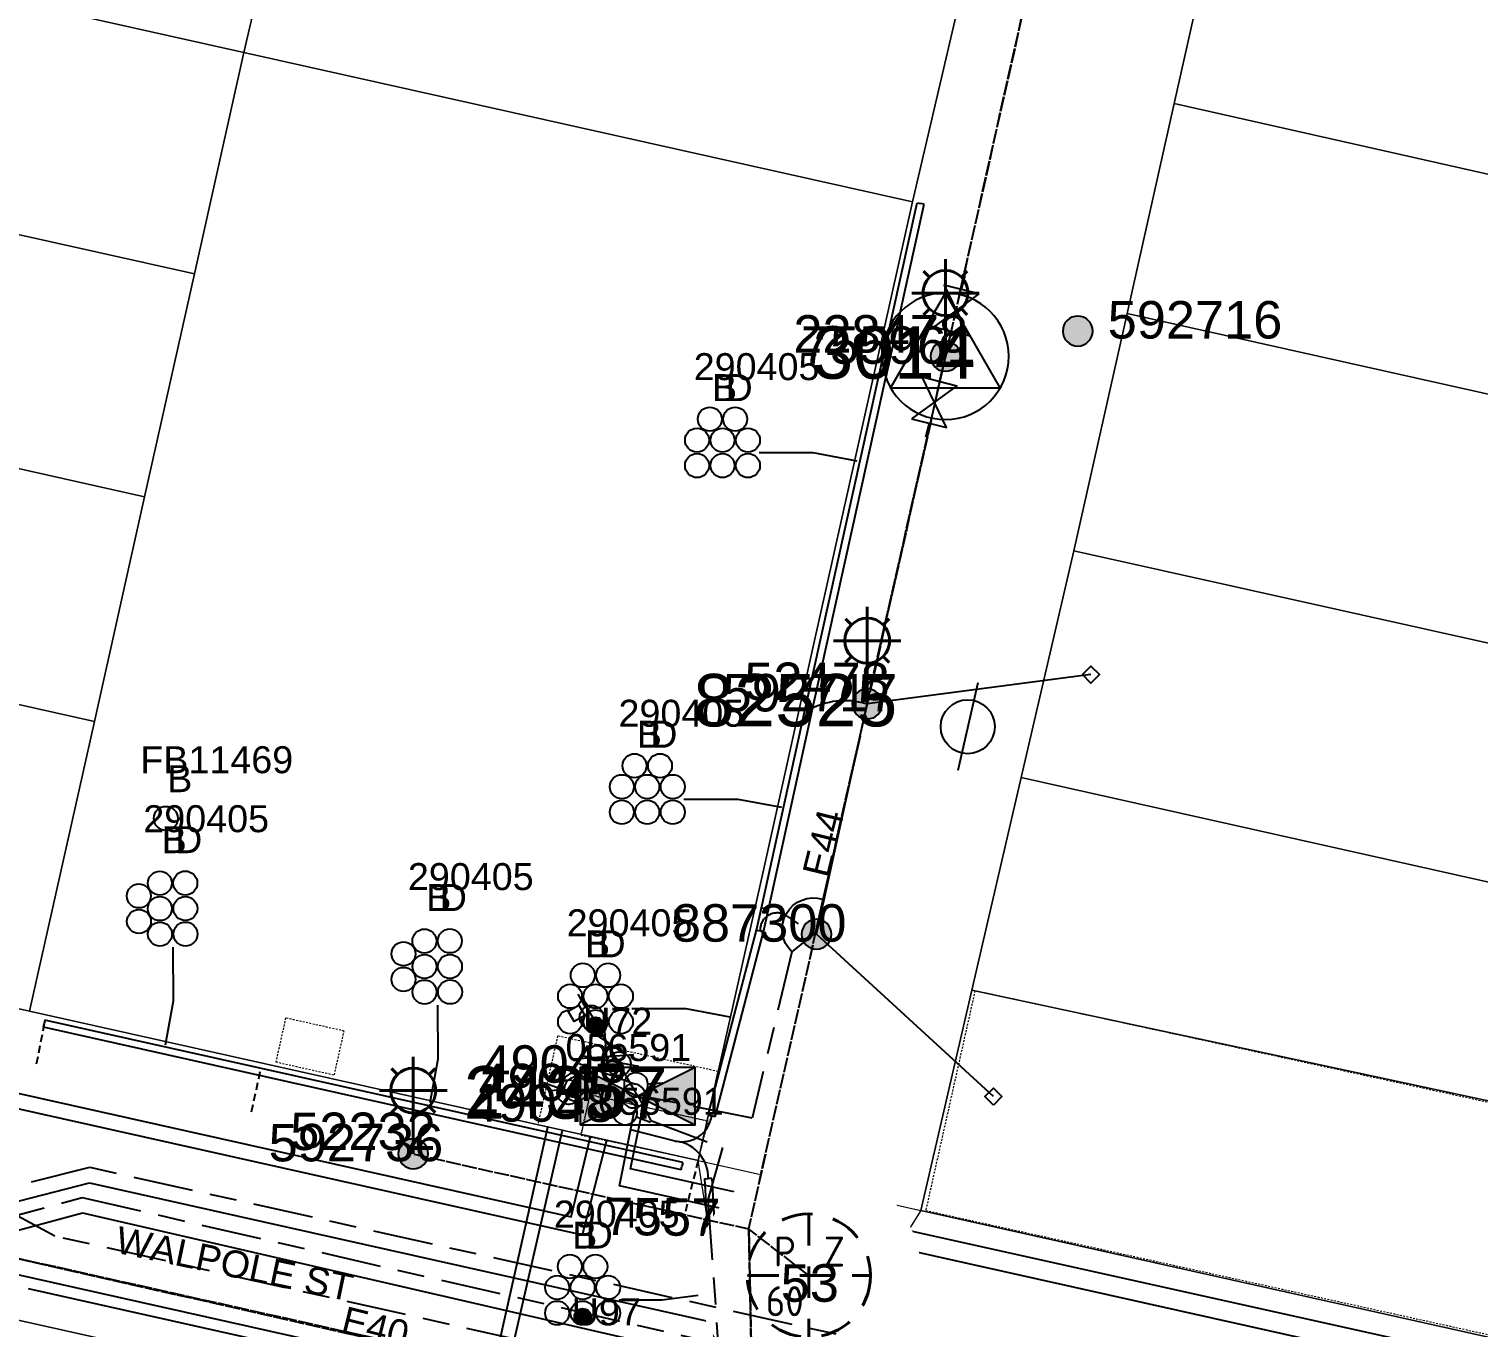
# Model space of a CAD drawing. Header units: metres. Extents: x 311347 to 316656, y 6252667 to 6255486.
# Drawn here: x 314664.5 to 314761.2, y 6254809.8 to 6254896.4 of the extents above; entities that cross this region are included whole.
import ezdxf
from ezdxf.enums import TextEntityAlignment as Align

# ---------------------------------------------------------------- set-up
doc = ezdxf.new("R2010")
doc.units = ezdxf.units.M
for name, pattern in [('Cable Exist OH', [1, 1, 0]), ('Cable Exist UG', [8.2, 4, -1.2, 1.8, -1.2]), ('Dash', [5, 3, -2]), ('DASHED', [0.75, 0.5, -0.25]), ('HIDDEN', [0.375, 0.25, -0.125]), ('HIDDEN2', [0.1875, 0.125, -0.0625])]:
    doc.linetypes.add(name, pattern=pattern)
doc.layers.get('0').update_dxf_attribs({"color": 6})
for name, color, linetype in [('_User_HV_Exist', 7, 'Continuous'), ('_User_LV_Exist', 7, 'Continuous'), ('Duct_SP_EXT', 7, 'Continuous'), ('Equip_HV_EXT', 7, 'Continuous'), ('Equip_LV_EXT', 7, 'Continuous'), ('Equip_SL_EXT', 7, 'Continuous'), ('Equip_SP_HV_EXT', 7, 'Continuous'), ('Equip_SP_SL_EXT', 7, 'Continuous'), ('Mains_HV_EXT', 7, 'Continuous'), ('Mains_LV_EXT', 7, 'Continuous'), ('Mains_SL_EXT', 7, 'Continuous'), ('Mains_TR_EXT', 7, 'Continuous'), ('Services_SP_EXT', 7, 'Continuous'), ('Sub_SP_EXT', 7, 'Continuous'), ('Sub_SP_TR_HV_LV_EXT', 7, 'Continuous'), ('SupportsOH_SP_TR_HV_LV_SL_EXT', 7, 'Continuous'), ('Trench_SP_EXT', 7, 'Continuous')]:
    doc.layers.add(name, color=color, linetype=linetype)
for name, color, linetype, lineweight in [('Cadastre Buildings_SP_EXT', 9, 'Continuous', 5), ('Cadastre Land Parcels_SP_EXT', 9, 'Continuous', 5), ('Cadastre Other Property_SP_EXT', 9, 'HIDDEN', 5), ('Cadastre Roads_SP_EXT', 7, 'Continuous', 5)]:
    doc.layers.add(name, color=color, linetype=linetype, lineweight=lineweight)
doc.layers.add('UNKNOWN_FEATURES', color=1, linetype='DASHED', plot=False)
doc.styles.add('HVSW_LABEL', font='arial.ttf')
doc.styles.add('iecARIAL', font='arial.ttf', dxfattribs={"height": 2})
doc.styles.add('IESYMBOL1', font='isocp.shx')
doc.styles.add('POLE_LABEL', font='arial.ttf')
doc.styles.add('SLCP_LABEL', font='arial.ttf', dxfattribs={"height": 3.5})
doc.styles.get("Standard").update_dxf_attribs({"font": 'arial.ttf'})
doc.styles.add('SWITCH_LABEL', font='arial.ttf', dxfattribs={"height": 2.5})
doc.linetypes.add('Cable P UG', pattern='A,6,-0.5,["P",Standard,S=1.7,R=0,X=0.5,Y=-1],-2.9', length=9.4)

# ---------------------------------------------------------------- blocks, each defined once
blk = doc.blocks.new('SUB_POLE_EXT')
blk.add_wipeout([(0, 4.224), (0.418, 4.203), (0.828, 4.142), (1.208, 4.048), (1.621, 3.901), (1.992, 3.725), (2.348, 3.511), (2.683, 3.262), (2.988, 2.986), (3.281, 2.661), (3.515, 2.342), (3.761, 1.922), (3.902, 1.616), (4.04, 1.232), (4.177, 0.629), (4.224, 0), (4.179, -0.612), (4.065, -1.149), (3.901, -1.619), (3.579, -2.243), (3.223, -2.73), (2.967, -3.007), (2.685, -3.261), (2.362, -3.502), (2.005, -3.718), (1.637, -3.894), (1.253, -4.034), (0.822, -4.143), (0.417, -4.203), (0.001, -4.224), (-0.414, -4.204), (-0.802, -4.147), (-1.206, -4.048), (-1.623, -3.9), (-1.986, -3.728), (-2.35, -3.51), (-2.682, -3.264), (-2.958, -3.015), (-3.233, -2.718), (-3.511, -2.349), (-3.715, -2.01), (-3.907, -1.604), (-4.046, -1.212), (-4.155, -0.759), (-4.222, -0.145), (-4.206, 0.387), (-4.142, 0.829), (-4.03, 1.265), (-3.896, 1.632), (-3.707, 2.025), (-3.499, 2.366), (-3.277, 2.665), (-2.985, 2.989), (-2.676, 3.269), (-2.329, 3.524), (-1.983, 3.729), (-1.631, 3.896), (-1.201, 4.05), (-0.777, 4.152), (-0.395, 4.205)])
blk.add_line((2.159, 0.484), (2.159, 0.484, 0))
blk.add_lwpolyline([(-4.224, 0, 1), (4.224, 0, 1)], format="xyb", close=True)
blk.add_lwpolyline([(2.139, 0.52), (0, 4.224), (-3.658, -2.112), (3.658, -2.112)], close=True)
for tag, height, flags, p in [('ASSET_NUM', 3.5, 8, (2, 2)), ('STREET_CODE', 0.2, 9, (1.5, 0)), ('OPERATING_VOLTAGE', 0.2, 9, (1.5, -0.6)), ('OPERATED_BY', 0.2, 9, (1.5, -0.8)), ('CONSTRUCTED_VOLTAGE', 0.2, 9, (1.5, -0.2)), ('NO_PHASES', 0.2, 9, (1.5, -0.4)), ('MAINTAINED_BY', 0.2, 9, (1.5, -1)), ('ORIENTATION', 0.2, 9, (1.5, -1.2)), ('OWNED_BY', 0.2, 9, (1.5, -1.4)), ('SECONDARY_VOLTAGE', 0.2, 9, (1.5, -1.6)), ('STATE', 0.2, 9, (1.5, -1.8)), ('SUBSTATION_TYPE', 0.2, 9, (1.5, -2)), ('STREETNAME', 0.2, 9, (1.5, -2.8)), ('SUBURB', 0.2, 9, (1.5, -3)), ('USAGE', 0.2, 9, (1.5, -2.2)), ('LEGEND', 0.2, 9, (1.5, -2.4)), ('LOCATION', 0.2, 9, (1.5, -2.6)), ('Z', 0.2, 1, (1.5, -3.4)), ('NOTES', 0.2, 9, (1.5, -3.2))]:
    blk.add_attdef(tag, text='', height=height, dxfattribs=dict(flags=flags)).set_placement(p, align=Align.MIDDLE_LEFT)
blk = doc.blocks.new('SUB_PADMOUNT_EXT')
for points in [[(0, 0), (-3.84, 1.92), (-3.84, -1.92)], [(0, 0), (3.84, 1.92), (3.84, -1.92)]]:
    blk.add_hatch(color=256).paths.add_polyline_path(points)
for p, q in [((3.84, 1.92), (-3.84, -1.92)), ((-3.84, 1.92), (3.84, -1.92))]:
    blk.add_line(p, q)
blk.add_lwpolyline([(-3.84, -1.92), (3.84, -1.92), (3.84, 1.92), (-3.84, 1.92)], close=True)
for tag, height, flags, p in [('ASSET_NUM', 3.5, 8, (2, 2)), ('STREET_CODE', 0.2, 9, (1.5, 0)), ('OPERATING_VOLTAGE', 0.2, 9, (1.5, -0.6)), ('ORIENTATION', 0.2, 9, (1.5, -0.8)), ('OWNED_BY', 0.2, 9, (1.5, -1)), ('CONSTRUCTED_VOLTAGE', 0.2, 9, (1.5, -0.2)), ('NO_PHASES', 0.2, 9, (1.5, -0.4)), ('OPERATED_BY', 0.2, 9, (1.5, -1.2)), ('SECONDARY_VOLTAGE', 0.2, 9, (1.5, -1.6)), ('STATE', 0.2, 9, (1.5, -1.8)), ('MAINTAINED_BY', 0.2, 9, (1.5, -1.4)), ('PARENT', 0.2, 9, (1.5, -2)), ('SUBSTATION_TYPE', 0.2, 9, (1.5, -2.2)), ('STREETNAME', 0.2, 9, (1.5, -3)), ('USAGE', 0.2, 9, (1.5, -2.4)), ('LEGEND', 0.2, 9, (1.5, -2.6)), ('LOCATION', 0.2, 9, (1.5, -2.8)), ('Z', 0.2, 1, (1.5, -3.6)), ('SUBURB', 0.2, 9, (1.5, -3.2)), ('NOTES', 0.2, 9, (1.5, -3.4))]:
    blk.add_attdef(tag, text='', height=height, dxfattribs=dict(flags=flags)).set_placement(p, align=Align.MIDDLE_LEFT)
blk = doc.blocks.new('DUCT_EXT')
blk.add_circle((0, 0.8), 0.8)
at = {"flags": 1}
blk.add_attdef('Z', (0, 0), '', height=0.2, dxfattribs=at)
at = {"flags": 9}
for tag, p in [('DUCT_CODE', (0, 0)), ('XSECT_TYPE', (0, -0.2)), ('STATE', (0, -0.6)), ('FB_REFERENCE', (0, -0.4)), ('NOTES', (0, -0.8))]:
    blk.add_attdef(tag, text='', height=0.2, dxfattribs=at).set_placement(p, align=Align.MIDDLE_LEFT)
blk = doc.blocks.new('LV_OH_LINKS_DISTFUSE_EXT')
for p, q in [((0, 0), (0.96, 0)), ((3.84, 0), (4.8, 0))]:
    blk.add_line(p, q)
blk.add_lwpolyline([(3.84, -1.2), (3.84, 1.2), (0.96, -1.2), (0.96, 1.2)], close=True)
at = {"flags": 9}
for tag, p in [('ACTUAL_STATUS', (0, 0)), ('OPERATING_VOLTAGE', (0, -0.6)), ('ORIENTATION', (0, -0.8)), ('OWNED_BY', (0, -1)), ('CONSTRUCTED_VOLTAGE', (0, -0.2)), ('NO_PHASES', (0, -0.4)), ('STATE', (0, -1.2)), ('SWITCH_TYPE', (0, -1.4)), ('USAGE', (0, -1.6)), ('NOTES', (0, -1.8))]:
    blk.add_attdef(tag, text='', height=0.2, dxfattribs=at).set_placement(p, align=Align.MIDDLE_LEFT)
at = {"flags": 1}
blk.add_attdef('Z', (0, 0), '', height=0.2, dxfattribs=at)
blk = doc.blocks.new('SL_LANTERN_EXT')
at = {"lineweight": 40}
for p, q in [((0, 1.968), (0, 6.468)), ((-1.459, 5.676), (-1.061, 5.278)), ((1.458, 5.676), (1.06, 5.278)), ((-2.25, 4.218), (2.25, 4.218)), ((-1.459, 2.759), (-1.061, 3.157)), ((1.458, 2.759), (1.06, 3.157)), ((0, 0), (0, 2.721))]:
    blk.add_line(p, q, dxfattribs=at)
blk.add_circle((0, 4.218), 1.5, dxfattribs=at)
at = {"style": 'iecARIAL', "flags": 8}
blk.add_attdef('ASSET_NUM', (1.5, 1.5), '', height=2.5, dxfattribs=at)
for tag, p, height, flags in [('CONSTRUCTED_VOLTAGE', (0.981, -0.653), 0.2, 9), ('CONTROL_TYPE', (0.981, -0.853), 0.2, 9), ('LANTERN_PURPOSE', (0.981, -1.053), 0.2, 9), ('LNUMBER', (2.181, -3.253), 2.5, 8), ('OPERATING_VOLTAGE', (0.981, -1.653), 0.2, 9), ('ORIENTATION', (0.981, -1.853), 0.2, 9), ('OWNED_BY', (0.981, -2.053), 0.2, 9), ('LANTERN_TYPE', (0.981, -1.253), 0.2, 9), ('NO_PHASES', (0.981, -1.453), 0.2, 9), ('STATE', (0.981, -2.253), 0.2, 9), ('CEXIST', (0.981, -2.653), 0.2, 9), ('CNEW', (0.981, -2.853), 0.2, 9), ('CNUMBER', (0.981, -3.053), 0.2, 9), ('USAGE', (0.981, -2.453), 0.2, 9), ('CREMOVE', (0.981, -3.253), 0.2, 9), ('CREPLACE', (0.981, -3.453), 0.2, 9), ('LKINGHEIGHT', (0.981, -3.653), 0.2, 9), ('LBRACKET', (0.981, -3.853), 0.2, 9), ('LBRACKETVOCAB', (0.981, -4.053), 0.2, 9), ('LCATEGORY', (0.981, -4.253), 0.2, 9), ('LCHARGE1', (0.981, -4.453), 0.2, 9), ('LCHARGE1PERCENT', (0.981, -4.653), 0.2, 9), ('LCHARGE2', (0.981, -4.853), 0.2, 9), ('LCHARGE2PERCENT', (0.981, -5.053), 0.2, 9), ('LCHARGE3', (0.981, -5.253), 0.2, 9), ('LCHARGE3PERCENT', (0.981, -5.453), 0.2, 9), ('LEXIST', (0.981, -5.653), 0.2, 9), ('LLAMP', (0.981, -5.853), 0.2, 9), ('LLAMPVOCAB', (0.981, -6.053), 0.2, 9), ('LMAST', (0.981, -6.253), 0.2, 9), ('LMASTVOCAB', (0.981, -6.453), 0.2, 9), ('LNEW', (0.981, -6.653), 0.2, 9), ('LANTNUMBER', (0.981, -6.853), 0.2, 9), ('LOUTREACH', (0.981, -7.253), 0.2, 9), ('LOUTREACHVOCAB', (0.981, -7.453), 0.2, 9), ('LRATECODE', (0.981, -7.653), 0.2, 9), ('LREMOVE', (0.981, -7.853), 0.2, 9), ('LREPLACE', (0.981, -8.053), 0.2, 9), ('LTYPE', (0.981, -8.253), 0.2, 9), ('LTYPEVOCAB', (0.981, -8.453), 0.2, 9), ('LEGEND', (0.981, -8.653), 0.2, 9), ('LOCATION', (0.981, -8.853), 0.2, 9), ('STREETNAME', (0.981, -9.253), 0.2, 9), ('SUBURB', (0.981, -9.453), 0.2, 1), ('NOTES', (0.981, -9.053), 0.2, 9)]:
    blk.add_attdef(tag, p, '', height=height, dxfattribs=dict(flags=flags))
blk = doc.blocks.new('CCP_EXT')
at = {"flags": 9}
for tag, p in [('STATE', (0, -1.8)), ('USAGE', (0, -1.2)), ('LEGEND', (0, -1.4)), ('LIFE_SUPPORT', (0, -1.6)), ('NOTES', (0, -2))]:
    blk.add_attdef(tag, text='', height=0.2, dxfattribs=at).set_placement(p, align=Align.MIDDLE_LEFT)
blk.add_wipeout([(0, 0.566), (0.566, 0), (0, -0.566), (-0.566, 0)])
blk.add_lwpolyline([(-0.566, 0), (0, 0.566), (0.566, 0), (0, -0.566), (-0.566, 0)])
at = {"flags": 1}
blk.add_attdef('Z', (0, 0), '', height=0.2, dxfattribs=at)
at = {"flags": 9}
for tag, p in [('CCP_TYPE', (0, 0)), ('OPERATING_VOLTAGE', (0, -0.6)), ('ORIENTATION', (0, -0.8)), ('OWNED_BY', (0, -1)), ('CONSTRUCTED_VOLTAGE', (0, -0.2)), ('NO_PHASES', (0, -0.4))]:
    blk.add_attdef(tag, text='', height=0.2, dxfattribs=at).set_placement(p, align=Align.MIDDLE_LEFT)
blk = doc.blocks.new('POLE_EXT')
blk.add_hatch(color=256).paths.add_polyline_path([(-1, 0, 1), (1, 0, 1)])
blk.add_lwpolyline([(-1, 0, 1), (1, 0, 1)], format="xyb", close=True)
for tag, height, flags, p in [('pNumber', 2.5, 8, (-17.84, 2.067)), ('OWNED_BY', 0.2, 9, (1.355, -0.4)), ('SPECIAL_USE', 0.2, 9, (1.355, -0.8)), ('STATE', 0.2, 9, (1.355, -1)), ('PARENT', 0.2, 9, (1.355, -0.6)), ('cLV', 0.2, 9, (1.355, -1.4)), ('cHV', 0.2, 9, (1.355, -2)), ('hDepth', 0.2, 9, (1.355, -1.6)), ('hDia', 0.2, 9, (1.355, -1.8)), ('USAGE', 0.2, 9, (1.355, -1.2)), ('LBRACKET', 0.2, 9, (1.355, -2.2)), ('LExisting', 0.2, 9, (1.355, -2.4)), ('LANTNUMBER', 0.2, 9, (1.355, -2.6)), ('LOther', 0.2, 9, (1.355, -2.8)), ('LRemove', 0.2, 9, (1.355, -3)), ('cLinedev', 0.2, 9, (1.355, -3.4)), ('pExisting', 0.2, 9, (1.355, -3.8)), ('LEGEND', 0.2, 9, (1.355, -3.2)), ('LOCATION', 0.2, 9, (1.355, -3.6)), ('pFooting', 0.2, 9, (1.355, -4.4)), ('pNew', 0.2, 9, (1.355, -4.6)), ('PFNUMBER', 0.2, 9, (1.355, -4)), ('NEWPFNUMBER', 0.2, 9, (1.355, -4.2)), ('pRelocate', 0.2, 9, (1.355, -5)), ('pRemove', 0.2, 9, (1.355, -5.2)), ('pReplace', 0.2, 9, (1.355, -5.4)), ('pStay', 0.2, 9, (1.355, -5.6)), ('pType', 0.2, 9, (1.355, -5.8)), ('cspan', 0.2, 9, (1.355, -6)), ('STREETNAME', 0.2, 9, (1.355, -6.2)), ('SUBURB', 0.2, 9, (1.355, -6.4)), ('NOTES', 0.2, 9, (1.355, -6.6)), ('MAINTAINED_BY', 0.2, 9, (1.355, -6.814)), ('OPERATED_BY', 0.2, 9, (1.355, -7.014))]:
    blk.add_attdef(tag, text='', height=height, dxfattribs=dict(flags=flags)).set_placement(p, align=Align.MIDDLE_LEFT)
at = {"style": 'POLE_LABEL'}
for tag, height, flags, p in [('ASSET_NUM', 2.5, 8, (2, 2)), ('STRUCTURE_PLANT_NUMBER', 0.2, 9, (1.355, 0.028)), ('STREET_CODE', 0.2, 9, (1.355, -0.2))]:
    blk.add_attdef(tag, text='', height=height, dxfattribs=dict(at, flags=flags)).set_placement(p, align=Align.MIDDLE_LEFT)
at = {"flags": 1}
blk.add_attdef('Z', (1.355, -7.328), '', height=0.2, dxfattribs=at)
blk = doc.blocks.new('LV_UG_DFUSE_CLOSED_EXT')
for points in [[(1, 0), (0, 0)], [(5.04, 0.726), (2.156, -0.717)], [(5.049, -0.707), (2.156, 0.717)], [(6.2, 0.013), (7.2, 0.013)]]:
    blk.add_lwpolyline(points)
for centre in [(1.8, 0), (5.4, 0.011)]:
    blk.add_circle(centre, 0.8)
at = {"flags": 9}
for tag, p in [('ACTUAL_STATUS', (0, 0)), ('OPERATING_VOLTAGE', (0, -0.6)), ('ORIENTATION', (0, -0.8)), ('STATE', (0, -1)), ('CONSTRUCTED_VOLTAGE', (0, -0.2)), ('NO_PHASES', (0, -0.4)), ('SWITCH_TYPE', (0, -1.2)), ('USAGE', (0, -1.4)), ('NOTES', (0, -1.6))]:
    blk.add_attdef(tag, text='', height=0.2, dxfattribs=at).set_placement(p, align=Align.MIDDLE_LEFT)
at = {"flags": 1}
blk.add_attdef('Z', (0, 0), '', height=0.2, dxfattribs=at)
blk = doc.blocks.new('SWG_HOLEC_SU_EXT')
blk.add_line((1.8, -2), (5.8, -2))
for points in [[(1, 0), (0, 0)], [(6.6, 0), (7.6, 0)]]:
    blk.add_lwpolyline(points)
for points in [[(1.8, -0.8, 1), (1.8, 0.8, 1)], [(5.8, -0.8, 1), (5.8, 0.8, 1)]]:
    blk.add_lwpolyline(points, format="xyb", close=True)
at = {"style": 'SWITCH_LABEL', "flags": 8}
blk.add_attdef('ASSET_NUM', text='', height=2.5, rotation=179.95437, dxfattribs=at).set_placement((-2.4, 0), align=Align.MIDDLE_LEFT)
at = {"flags": 1}
blk.add_attdef('Z', (0, 0), '', height=0.2, dxfattribs=at)
at = {"flags": 9}
for tag, p in [('ACTUAL_STATUS', (0, -0.4)), ('OPERATING_VOLTAGE', (0, -1)), ('CONSTRUCTED_VOLTAGE', (0, -0.6)), ('NO_PHASES', (0, -0.8)), ('ORIENTATION', (0, -1.2)), ('OWNED_BY', (0, -1.4)), ('STATE', (0, -1.8)), ('SWITCH_TYPE', (0, -2)), ('PARENT', (0, -1.6)), ('STREETNAME', (0, -2.6)), ('SUBURB', (0, -2.8)), ('USAGE', (0, -2.2)), ('LOCATION', (0, -2.4)), ('NOTES', (0, -3))]:
    blk.add_attdef(tag, text='', height=0.2, dxfattribs=at).set_placement(p, align=Align.MIDDLE_LEFT)
at = {"style": 'SWITCH_LABEL', "flags": 9}
blk.add_attdef('STREET_CODE', text='', height=0.2, dxfattribs=at).set_placement((0, -0.2), align=Align.MIDDLE_LEFT)
blk = doc.blocks.new('HV_ABS_CLOSED_EXT')
blk.add_line((-3, 6.875), (3, 6.875))
blk.add_circle((0, 6.875), 1.8)
at = {"style": 'HVSW_LABEL'}
for tag, height, flags, p in [('ASSET_NUM', 3.5, 8, (2, 2)), ('STREET_CODE', 0.2, 9, (0, -0.2))]:
    blk.add_attdef(tag, text='', height=height, dxfattribs=dict(at, flags=flags)).set_placement(p, align=Align.MIDDLE_LEFT)
at = {"flags": 1}
blk.add_attdef('Z', (0, 0), '', height=0.2, dxfattribs=at)
at = {"flags": 9}
for tag, p in [('ACTUAL_STATUS', (0, -0.4)), ('OPERATING_VOLTAGE', (0, -1)), ('CONSTRUCTED_VOLTAGE', (0, -0.6)), ('NO_PHASES', (0, -0.8)), ('ORIENTATION', (0, -1.2)), ('OWNED_BY', (0, -1.4)), ('STATE', (0, -1.6)), ('SWITCH_TYPE', (0, -1.8)), ('USAGE', (0, -2)), ('STREETNAME', (0, -2.6)), ('SUBURB', (0, -2.8)), ('LEGEND', (0, -2.2)), ('LOCATION', (0, -2.4)), ('NOTES', (0, -3))]:
    blk.add_attdef(tag, text='', height=0.2, dxfattribs=at).set_placement(p, align=Align.MIDDLE_LEFT)
blk = doc.blocks.new('CABLE_LARGE_EXT')
h = blk.add_hatch(color=256)
edge = h.paths.add_edge_path()
edge.add_arc((0, 0.55), 0.55, 0, 360)
blk.add_circle((0, 0.55), 0.55)
at = {"flags": 1}
blk.add_attdef('Z', (0, 0), '', height=0.2, dxfattribs=at)
at = {"flags": 9}
for tag, p in [('COND_CODE', (0, 0)), ('XSECT_SIZE', (0, -0.6)), ('STATE', (0, -0.4)), ('FB_REFERENCE', (0, -0.2)), ('NOTES', (0, -0.8))]:
    blk.add_attdef(tag, text='', height=0.2, dxfattribs=at).set_placement(p, align=Align.MIDDLE_LEFT)
blk = doc.blocks.new('SLCP_ZELL_EXT')
blk.add_wipeout([(-0.236, 7.5), (-0.706, 7.47), (-1.174, 7.411), (-1.637, 7.323), (-2.093, 7.206), (-2.542, 7.06), (-2.98, 6.887), (-3.407, 6.686), (-3.82, 6.459), (-4.218, 6.206), (-4.599, 5.929), (-4.962, 5.629), (-5.306, 5.306), (-5.629, 4.962), (-5.929, 4.599), (-6.206, 4.218), (-6.459, 3.82), (-6.686, 3.407), (-6.887, 2.98), (-7.06, 2.542), (-7.206, 2.093), (-7.323, 1.637), (-7.411, 1.174), (-7.47, 0.706), (-7.5, 0.236), (-7.5, -0.236), (-7.47, -0.706), (-7.411, -1.174), (-7.323, -1.637), (-7.206, -2.093), (-7.06, -2.542), (-6.887, -2.98), (-6.686, -3.407), (-6.459, -3.82), (-6.206, -4.218), (-5.929, -4.599), (-5.629, -4.962), (-5.306, -5.306), (-4.962, -5.629), (-4.599, -5.929), (-4.218, -6.206), (-3.82, -6.459), (-3.407, -6.686), (-2.98, -6.887), (-2.542, -7.06), (-2.093, -7.206), (-1.637, -7.323), (-1.174, -7.411), (-0.706, -7.47), (-0.236, -7.5), (0.236, -7.5), (0.706, -7.47), (1.174, -7.411), (1.637, -7.323), (2.093, -7.206), (2.542, -7.06), (2.98, -6.887), (3.407, -6.686), (3.82, -6.459), (4.218, -6.206), (4.599, -5.929), (4.962, -5.629), (5.306, -5.306), (5.629, -4.962), (5.929, -4.599), (6.206, -4.218), (6.459, -3.82), (6.686, -3.407), (6.887, -2.98), (7.06, -2.542), (7.206, -2.093), (7.323, -1.637), (7.411, -1.174), (7.47, -0.706), (7.5, -0.236), (7.5, 0.236), (7.47, 0.706), (7.411, 1.174), (7.323, 1.637), (7.206, 2.093), (7.06, 2.542), (6.887, 2.98), (6.686, 3.407), (6.459, 3.82), (6.206, 4.218), (5.929, 4.599), (5.629, 4.962), (5.306, 5.306), (4.962, 5.629), (4.599, 5.929), (4.218, 6.206), (3.82, 6.459), (3.407, 6.686), (2.98, 6.887), (2.542, 7.06), (2.093, 7.206), (1.637, 7.323), (1.174, 7.411), (0.706, 7.47), (0.236, 7.5)])
at = {"linetype": 'Dash', "lineweight": 40, "ltscale": 0.7}
for p, q in [((0, 4.109), (0, -4.109)), ((-4.109, 0), (4.109, 0))]:
    blk.add_line(p, q, dxfattribs=at)
blk.add_circle((0, 0), 4.109, dxfattribs=at)
at = {"lineweight": 40, "style": 'IESYMBOL1'}
for s, p in [('P', (-1.604, 0)), ('Z', (1.702, 0)), ('60', (-1.612, -3.312))]:
    blk.add_text(s, height=2, dxfattribs=at).set_placement(p, align=Align.BOTTOM_CENTER)
at = {"style": 'SLCP_LABEL'}
for tag, height, flags, p in [('ASSET_NUM', 2.5, 8, (2, 2)), ('STREET_CODE', 0.2, 9, (0, -0.2))]:
    blk.add_attdef(tag, text='', height=height, dxfattribs=dict(at, flags=flags)).set_placement(p, align=Align.MIDDLE_LEFT)
at = {"flags": 1}
blk.add_attdef('Z', (0, 0), '', height=0.2, dxfattribs=at)
at = {"flags": 9}
for tag, p in [('OPERATING_VOLTAGE', (0, -1)), ('CONSTRUCTED_VOLTAGE', (0, -0.4)), ('CONTROL_TYPE', (0, -0.6)), ('NO_PHASES', (0, -0.8)), ('ORIENTATION', (0, -1.2)), ('OWNED_BY', (0, -1.4)), ('STATE', (0, -2)), ('USAGE', (0, -1.6)), ('LOCATION', (0, -1.8)), ('NOTES', (0, -2.2))]:
    blk.add_attdef(tag, text='', height=0.2, dxfattribs=at).set_placement(p, align=Align.MIDDLE_LEFT)

msp = doc.modelspace()

# ---------------------------------------------------------------- linework, layer by layer
at = {"layer": '_User_HV_Exist', "linetype": 'Cable P UG'}
msp.add_lwpolyline([(314298.252, 6254836.848), (314302.493, 6254855.689), (314310.867, 6254892.167), (314405.317, 6254871.067), (314420.436, 6254867.689), (314512.099, 6254847.209), (314568.314, 6254834.649), (314664.574, 6254813.142)], dxfattribs=at)
at = {"layer": 'Cadastre Buildings_SP_EXT', "linetype": 'Continuous'}
for points in [[(314685.79, 6254924.399), (314641.266, 6254934.631), (314637.832, 6254919.429), (314634.52, 6254904.747), (314678.791, 6254894.863), (314682.235, 6254909.617), (314685.79, 6254924.399)], [(314676.878, 6254807.362), (314632.07, 6254817.377), (314626.573, 6254792.778), (314663.02, 6254784.633), (314671.381, 6254782.764), (314676.878, 6254807.362)]]:
    msp.add_lwpolyline(points, close=True, dxfattribs=at)
at = {"layer": 'Cadastre Land Parcels_SP_EXT', "linetype": 'Continuous'}
for points in [[(314726.873, 6254899.665), (314723.41, 6254900.423), (314700.478, 6254905.553), (314682.235, 6254909.617), (314678.791, 6254894.863), (314723.406, 6254884.894), (314726.873, 6254899.665)], [(314787.698, 6254898.905), (314744.684, 6254908.403), (314740.879, 6254891.467), (314791.818, 6254879.978), (314787.698, 6254898.905)], [(314678.791, 6254894.863), (314634.52, 6254904.747), (314631.184, 6254889.967), (314675.492, 6254880.103), (314678.791, 6254894.863)], [(314791.818, 6254879.978), (314740.879, 6254891.467), (314737.731, 6254877.448), (314795.206, 6254864.613), (314791.818, 6254879.978)], [(314675.492, 6254880.103), (314631.184, 6254889.967), (314627.845, 6254875.166), (314672.169, 6254865.227), (314675.492, 6254880.103)], [(314795.206, 6254864.613), (314737.731, 6254877.448), (314734.171, 6254861.613), (314799.027, 6254847.185), (314795.206, 6254864.613)], [(314672.169, 6254865.227), (314627.845, 6254875.166), (314624.461, 6254860.174), (314668.821, 6254850.243), (314672.169, 6254865.227)], [(314799.027, 6254847.185), (314734.171, 6254861.613), (314730.668, 6254846.497), (314802.714, 6254830.382), (314799.984, 6254843.04), (314799.027, 6254847.185)], [(314668.821, 6254850.243), (314624.461, 6254860.174), (314619.895, 6254840.874), (314664.5, 6254830.907), (314668.821, 6254850.243)], [(314802.714, 6254830.382), (314730.668, 6254846.497), (314727.383, 6254832.321), (314805.96, 6254815.475), (314805.951, 6254815.515), (314804.252, 6254823.314), (314802.714, 6254830.382)], [(314807.681, 6254807.58), (314805.96, 6254815.475), (314727.383, 6254832.321), (314723.977, 6254817.624), (314783.477, 6254804.343), (314785.298, 6254803.939), (314787.12, 6254803.537), (314809.544, 6254798.502), (314807.681, 6254807.58)]]:
    msp.add_lwpolyline(points, close=True, dxfattribs=at)
at = {"layer": 'Cadastre Other Property_SP_EXT', "linetype": 'HIDDEN2'}
for points in [[(314684.834, 6254826.657), (314685.487, 6254829.585), (314681.583, 6254830.456), (314680.93, 6254827.528), (314684.834, 6254826.657)], [(314701.308, 6254822.709), (314701.893, 6254825.33), (314709.71, 6254823.597), (314710.438, 6254826.887), (314699.733, 6254829.261), (314698.412, 6254823.346), (314701.308, 6254822.709)], [(314709.109, 6254820.968), (314709.793, 6254823.564), (314701.893, 6254825.33), (314701.294, 6254822.646), (314709.109, 6254820.968)]]:
    msp.add_lwpolyline(points, close=True, dxfattribs=at)
at = {"layer": 'Cadastre Roads_SP_EXT', "linetype": 'Continuous'}
msp.add_lwpolyline([(314809.544, 6254798.502), (314787.12, 6254803.537), (314785.298, 6254803.939), (314783.477, 6254804.343), (314723.977, 6254817.624), (314717.886, 6254807.931), (314712.522, 6254799.395), (314716.895, 6254798.418), (314726.166, 6254796.345), (314760.821, 6254788.771), (314776.989, 6254785.159), (314779.365, 6254784.627), (314813.381, 6254777.036), (314826.564, 6254782.88), (314844.289, 6254790.737), (314809.544, 6254798.502)], close=True, dxfattribs=at)
at = {"layer": 'Duct_SP_EXT'}
for p, q in [((314723.723, 6254884.836), (314723.957, 6254884.784)), ((314724.192, 6254884.732), (314723.957, 6254884.784)), ((314713.332, 6254837.805), (314716.261, 6254851.062)), ((314713.801, 6254837.703), (314716.729, 6254850.958)), ((314716.261, 6254851.062), (314716.495, 6254851.01)), ((314716.261, 6254851.062), (314716.495, 6254851.01)), ((314716.729, 6254850.958), (314716.495, 6254851.01)), ((314716.729, 6254850.958), (314716.495, 6254851.01)), ((314713.011, 6254836.311), (314713.332, 6254837.805)), ((314713.332, 6254837.805), (314713.566, 6254837.754)), ((314713.48, 6254836.211), (314713.801, 6254837.703)), ((314713.801, 6254837.703), (314713.566, 6254837.754)), ((314709.777, 6254823.992), (314713.013, 6254836.322)), ((314710.242, 6254823.87), (314713.478, 6254836.2)), ((314713.011, 6254836.311), (314713.246, 6254836.261)), ((314713.013, 6254836.322), (314713.246, 6254836.261)), ((314713.478, 6254836.2), (314713.246, 6254836.261)), ((314713.48, 6254836.211), (314713.246, 6254836.261)), ((314665.416, 6254829.842), (314665.468, 6254830.076)), ((314665.52, 6254830.31), (314665.468, 6254830.076)), ((314709.777, 6254823.992), (314710.009, 6254823.931)), ((314710.242, 6254823.87), (314710.009, 6254823.931)), ((314707.978, 6254820.338), (314708.03, 6254820.572)), ((314708.082, 6254820.807), (314708.03, 6254820.572)), ((314709.537, 6254819.727), (314709.777, 6254819.741)), ((314709.537, 6254819.727), (314710.574, 6254801.922)), ((314710.016, 6254819.754), (314709.777, 6254819.741)), ((314710.016, 6254819.754), (314711.053, 6254801.95))]:
    msp.add_line(p, q, dxfattribs=at)
for points in [[(314713.174, 6254868.178), (314716.772, 6254868.178), (314719.703, 6254867.631)], [(314708.153, 6254845.058), (314711.751, 6254845.058), (314714.682, 6254844.512)], [(314674.064, 6254835.181), (314674.075, 6254831.582), (314673.538, 6254828.649)], [(314691.721, 6254831.318), (314691.732, 6254827.72), (314691.195, 6254824.787)], [(314704.696, 6254831.079), (314708.294, 6254831.079), (314711.225, 6254830.532)], [(314703.839, 6254811.653), (314706.684, 6254811.653), (314709.798, 6254812.058)]]:
    msp.add_lwpolyline(points, dxfattribs=at)
at = {"layer": 'Mains_HV_EXT', "linetype": 'Cable Exist OH'}
msp.add_lwpolyline([(314720.359, 6254851.316), (314716.924, 6254836.112)], dxfattribs=at)
at = {"layer": 'Mains_HV_EXT', "linetype": 'Continuous'}
msp.add_lwpolyline([(314715.37, 6254834.864, -0.793185), (314717.416, 6254838.377)], format="xyb", dxfattribs=at)
at = {"layer": 'Mains_HV_EXT', "linetype": 'Cable Exist UG'}
msp.add_lwpolyline([(314716.925, 6254836.136), (314715.362, 6254834.874), (314712.718, 6254823.779), (314705.068, 6254825.305)], dxfattribs=at)
at = {"layer": 'Mains_HV_EXT', "linetype": 'Cable P UG'}
for points in [[(314664.574, 6254813.142), (314695.274, 6254806.282), (314699.086, 6254823.184)], [(314664.413, 6254812.406), (314696.018, 6254805.344), (314700.068, 6254822.963)]]:
    msp.add_lwpolyline(points, dxfattribs=at)
at = {"layer": 'Mains_SL_EXT', "linetype": 'Cable Exist OH'}
msp.add_lwpolyline([(314701.663, 6254805.93), (314660.376, 6254815.159)], dxfattribs=at)
at = {"layer": 'Trench_SP_EXT', "linetype": 'Cable Exist UG'}
for points in [[(314720.309, 6254851.408, 0.209389), (314716.487, 6254850.974)], [(314713.246, 6254836.261, -0.573438), (314714.867, 6254837.349), (314714.867, 6254837.349), (314714.867, 6254837.349), (314715.785, 6254836.747)], [(314710.009, 6254823.931, -0.439107), (314707.585, 6254822.25), (314707.585, 6254822.25), (314704.611, 6254823.002)], [(314707.777, 6254822.216, -0.37434), (314709.777, 6254819.741)]]:
    msp.add_lwpolyline(points, format="xyb", dxfattribs=at)
msp.add_lwpolyline([(314703.513, 6254823.972), (314701.469, 6254826.905)], dxfattribs=at)
at = {"layer": 'UNKNOWN_FEATURES'}
for points in [[(314665.468, 6254830.076), (314664.92, 6254827.243)], [(314679.869, 6254826.861), (314679.271, 6254824.084)], [(314709.105, 6254820.947), (314708.262, 6254817.534)]]:
    msp.add_lwpolyline(points, dxfattribs=at)

# ---------------------------------------------------------------- block references
at = {"layer": 'Duct_SP_EXT'}
for name, p in [('DUCT_EXT', (314709.887, 6254869.603)), ('DUCT_EXT', (314711.587, 6254869.603)), ('DUCT_EXT', (314709.037, 6254868.203)), ('DUCT_EXT', (314710.737, 6254868.203)), ('DUCT_EXT', (314712.437, 6254868.203)), ('DUCT_EXT', (314709.037, 6254866.503)), ('DUCT_EXT', (314710.737, 6254866.503)), ('DUCT_EXT', (314712.437, 6254866.503)), ('DUCT_EXT', (314704.866, 6254846.483)), ('DUCT_EXT', (314706.566, 6254846.483)), ('DUCT_EXT', (314704.016, 6254845.083)), ('DUCT_EXT', (314705.716, 6254845.083)), ('DUCT_EXT', (314707.416, 6254845.083)), ('DUCT_EXT', (314704.016, 6254843.383)), ('DUCT_EXT', (314705.716, 6254843.383)), ('DUCT_EXT', (314707.416, 6254843.383)), ('DUCT_EXT', (314701.409, 6254832.504)), ('DUCT_EXT', (314703.109, 6254832.504)), ('DUCT_EXT', (314700.56, 6254831.104)), ('DUCT_EXT', (314702.26, 6254831.104)), ('DUCT_EXT', (314703.96, 6254831.104)), ('DUCT_EXT', (314700.56, 6254829.404)), ('DUCT_EXT', (314702.26, 6254829.404)), ('DUCT_EXT', (314703.96, 6254829.404)), ('DUCT_EXT', (314700.553, 6254813.078)), ('DUCT_EXT', (314702.253, 6254813.078)), ('DUCT_EXT', (314699.703, 6254811.678)), ('DUCT_EXT', (314701.403, 6254811.678)), ('DUCT_EXT', (314703.103, 6254811.678)), ('DUCT_EXT', (314699.703, 6254809.978)), ('DUCT_EXT', (314701.403, 6254809.978)), ('DUCT_EXT', (314703.103, 6254809.978)), ('CABLE_LARGE_EXT', (314701.403, 6254809.978))]:
    msp.add_blockref(name, p, dxfattribs=at)
for p, rotation in [((314674.388, 6254843.772), 90.0000000000002), ((314673.987, 6254839.452), 90.184230163407), ((314675.687, 6254839.458), 90.184230163407), ((314672.59, 6254838.598), 90.184230163407), ((314672.595, 6254836.898), 90.184230163407), ((314673.992, 6254837.752), 90.184230163407), ((314675.692, 6254837.758), 90.184230163407), ((314673.998, 6254836.052), 90.184230163407), ((314675.698, 6254836.058), 90.184230163407), ((314691.644, 6254835.59), 90.184230163407), ((314693.343, 6254835.595), 90.184230163407), ((314690.246, 6254834.735), 90.184230163407), ((314693.349, 6254833.895), 90.184230163407), ((314690.252, 6254833.035), 90.184230163407), ((314691.649, 6254833.89), 90.184230163407), ((314691.654, 6254832.19), 90.184230163407), ((314693.354, 6254832.195), 90.184230163407)]:
    msp.add_blockref('DUCT_EXT', p, dxfattribs=dict(at, rotation=rotation))
at = {"layer": 'Equip_HV_EXT'}
ref = msp.add_blockref('SWG_HOLEC_SU_EXT', (314705.93, 6254823.518), dxfattribs=dict(at, rotation=159.8765489448224))
ref.add_attrib('ASSET_NUM', '49048', dxfattribs={"layer": '0', "height": 2.5, "rotation": 359.79826, "style": 'SWITCH_LABEL'}).set_placement((314703.531, 6254824.768), align=Align.MIDDLE_RIGHT)
ref = msp.add_blockref('SWG_HOLEC_SU_EXT', (314706.562, 6254824.924), dxfattribs=dict(at, rotation=169.4084722609566))
ref.add_attrib('ASSET_NUM', '49047', dxfattribs={"layer": '0', "height": 2.5, "rotation": 0.1436, "style": 'SWITCH_LABEL'}).set_placement((314704.163, 6254826.174), align=Align.MIDDLE_RIGHT)
ref = msp.add_blockref('SWG_HOLEC_SU_EXT', (314706.759, 6254826.135), dxfattribs=dict(at, rotation=184.1275917201723))
ref.add_attrib('ASSET_NUM', '49046', dxfattribs={"layer": '0', "height": 2.5, "style": 'SWITCH_LABEL'}).set_placement((314704.36, 6254827.385), align=Align.MIDDLE_RIGHT)
at = {"layer": 'Equip_SP_HV_EXT'}
ref = msp.add_blockref('HV_ABS_CLOSED_EXT', (314720.398, 6254851.406), dxfattribs=dict(at, rotation=257.1987556420622))
ref.add_attrib('ASSET_NUM', '82525', dxfattribs={"layer": '0', "height": 3.5, "style": 'HVSW_LABEL'}).set_placement((314722.398, 6254851.656), align=Align.MIDDLE_RIGHT)
at = {"layer": 'Equip_SP_SL_EXT'}
ref = msp.add_blockref('SL_LANTERN_EXT', (314720.398, 6254851.406), dxfattribs=at)
ref.add_attrib('ASSET_NUM', '52478', dxfattribs={"layer": '0', "height": 2.5, "rotation": 359.92802, "style": 'iecARIAL'}).set_placement((314721.898, 6254852.906), align=Align.MIDDLE_RIGHT)
ref = msp.add_blockref('SL_LANTERN_EXT', (314690.102, 6254821.4), dxfattribs=at)
ref.add_attrib('ASSET_NUM', '52232', dxfattribs={"layer": '0', "height": 2.5, "rotation": 0.01692, "style": 'iecARIAL'}).set_placement((314691.602, 6254822.9), align=Align.MIDDLE_RIGHT)
at = {"layer": 'Sub_SP_EXT'}
ref = msp.add_blockref('SUB_PADMOUNT_EXT', (314705.068, 6254825.241), dxfattribs=at)
ref.add_attrib('ASSET_NUM', '24357', dxfattribs={"layer": '0', "height": 3.5}).set_placement((314707.068, 6254825.491), align=Align.MIDDLE_RIGHT)
at = {"layer": 'Sub_SP_TR_HV_LV_EXT'}
ref = msp.add_blockref('SUB_POLE_EXT', (314725.616, 6254874.597), dxfattribs=at)
ref.add_attrib('ASSET_NUM', '3014', dxfattribs={"layer": '0', "height": 3.5}).set_placement((314727.616, 6254874.847), align=Align.MIDDLE_RIGHT)
at = {"layer": 'SupportsOH_SP_TR_HV_LV_SL_EXT'}
ref = msp.add_blockref('POLE_EXT', (314734.441, 6254876.278), dxfattribs=at)
ref.add_attrib('ASSET_NUM', '592716', dxfattribs={"layer": '0', "height": 2.5, "style": 'POLE_LABEL'}).set_placement((314736.441, 6254877.028), align=Align.MIDDLE_LEFT)
ref = msp.add_blockref('POLE_EXT', (314720.398, 6254851.406), dxfattribs=at)
ref.add_attrib('ASSET_NUM', '592717', dxfattribs={"layer": '0', "height": 2.5, "rotation": 0.00153, "style": 'POLE_LABEL'}).set_placement((314722.398, 6254852.156), align=Align.MIDDLE_RIGHT)
ref = msp.add_blockref('POLE_EXT', (314717.01, 6254836.047), dxfattribs=at)
ref.add_attrib('ASSET_NUM', '887300', dxfattribs={"layer": '0', "height": 2.5, "style": 'POLE_LABEL'}).set_placement((314719.01, 6254836.797), align=Align.MIDDLE_RIGHT)
ref = msp.add_blockref('POLE_EXT', (314690.102, 6254821.4), dxfattribs=at)
ref.add_attrib('ASSET_NUM', '592736', dxfattribs={"layer": '0', "height": 2.5, "rotation": 0.04201, "style": 'POLE_LABEL'}).set_placement((314692.102, 6254822.15), align=Align.MIDDLE_RIGHT)
ref = msp.add_blockref('POLE_EXT', (314712.474, 6254816.363), dxfattribs=dict(at, rotation=0.008403373865164125))
ref.add_attrib('ASSET_NUM', '755716', dxfattribs={"layer": '0', "height": 2.5, "rotation": 359.40163, "style": 'POLE_LABEL'}).set_placement((314714.474, 6254817.113), align=Align.MIDDLE_RIGHT)

# ---------------------------------------------------------------- texts
at = {"layer": 'Cadastre Other Property_SP_EXT'}
for p in [(314700.26, 6254827.583), (314702.43, 6254823.998)]:
    msp.add_text('056591', height=1.8, dxfattribs=at).set_placement(p)
at = {"layer": 'Cadastre Roads_SP_EXT'}
msp.add_text('WALPOLE ST', height=1.8, rotation=348.2224, dxfattribs=at).set_placement((314670.125, 6254814.818))
at = {"layer": 'Duct_SP_EXT'}
for s, p in [('B', (314710.037, 6254871.603)), ('D', (314710.937, 6254871.603)), ('290405', (314703.795, 6254849.883)), ('B', (314705.016, 6254848.483)), ('D', (314705.916, 6254848.483)), ('FB11469', (314671.882, 6254846.784)), ('B', (314673.676, 6254845.519)), ('290405', (314672.086, 6254842.85)), ('B', (314673.308, 6254841.45)), ('D', (314674.208, 6254841.45)), ('290405', (314689.743, 6254838.988)), ('B', (314690.964, 6254837.588)), ('D', (314691.864, 6254837.588)), ('290405', (314700.338, 6254835.904)), ('B', (314701.559, 6254834.504)), ('D', (314702.459, 6254834.504)), ('290405', (314699.481, 6254816.478)), ('B', (314700.703, 6254815.078)), ('D', (314701.603, 6254815.078)), ('U97', (314700.669, 6254809.949))]:
    msp.add_text(s, height=1.8, dxfattribs=at).set_placement(p)
at = {"layer": 'Mains_LV_EXT'}
for s, rotation, p in [('E44', 76.23467, (314717.798, 6254839.734)), ('E40', 346.03628, (314685.19, 6254809.501))]:
    msp.add_text(s, height=1.8, rotation=rotation, dxfattribs=at).set_placement(p)

# ---------------------------------------------------------------- next in the draw order: linework, layer by layer
at = {"layer": 'Duct_SP_EXT'}
for p, q in [((314716.261, 6254851.062), (314723.723, 6254884.836)), ((314716.729, 6254850.958), (314724.192, 6254884.732))]:
    msp.add_line(p, q, dxfattribs=at)
at = {"layer": 'Mains_HV_EXT', "linetype": 'Cable Exist OH'}
for points in [[(314748.709, 6254977.261), (314741.474, 6254945.064), (314733.134, 6254907.991), (314725.616, 6254874.597)], [(314720.359, 6254851.316), (314725.616, 6254874.597)]]:
    msp.add_lwpolyline(points, dxfattribs=at)
at = {"layer": 'Mains_LV_EXT', "linetype": 'Cable Exist OH'}
for points in [[(314733.104, 6254908.002), (314725.616, 6254874.597)], [(314725.616, 6254874.597), (314720.398, 6254851.406)]]:
    msp.add_lwpolyline(points, dxfattribs=at)
at = {"layer": 'Mains_SL_EXT', "linetype": 'Cable Exist OH'}
for points in [[(314741.452, 6254945.011), (314733.104, 6254908.002), (314725.623, 6254874.631)], [(314725.623, 6254874.631), (314725.616, 6254874.597), (314720.398, 6254851.406)]]:
    msp.add_lwpolyline(points, dxfattribs=at)

# ---------------------------------------------------------------- next in the draw order: block references
at = {"layer": 'Equip_LV_EXT'}
for p, rotation in [((314725.779, 6254875.32), 76.20035935107853), ((314725.449, 6254873.855), 255.998794484723)]:
    msp.add_blockref('LV_OH_LINKS_DISTFUSE_EXT', p, dxfattribs=dict(at, rotation=rotation))
at = {"layer": 'Equip_SP_SL_EXT'}
ref = msp.add_blockref('SL_LANTERN_EXT', (314725.616, 6254874.597), dxfattribs=at)
ref.add_attrib('ASSET_NUM', '228478', dxfattribs={"layer": '0', "height": 2.5, "rotation": 0.05216, "style": 'iecARIAL'}).set_placement((314727.116, 6254876.097), align=Align.MIDDLE_RIGHT)
at = {"layer": 'Services_SP_EXT'}
msp.add_blockref('CCP_EXT', (314735.326, 6254853.366), dxfattribs=at)
for p, rotation in [((314700.993, 6254830.769), 344.6938608715058), ((314728.815, 6254825.216), 90.0000000000002)]:
    msp.add_blockref('CCP_EXT', p, dxfattribs=dict(at, rotation=rotation))
at = {"layer": 'SupportsOH_SP_TR_HV_LV_SL_EXT'}
ref = msp.add_blockref('POLE_EXT', (314725.616, 6254874.597), dxfattribs=at)
ref.add_attrib('ASSET_NUM', '755961', dxfattribs={"layer": '0', "height": 2.5, "rotation": 0.02444, "style": 'POLE_LABEL'}).set_placement((314727.616, 6254875.347), align=Align.MIDDLE_RIGHT)

# ---------------------------------------------------------------- next in the draw order: texts
at = {"layer": 'Duct_SP_EXT'}
msp.add_text('290405', height=1.8, dxfattribs=at).set_placement((314708.816, 6254873.003))

# ---------------------------------------------------------------- next in the draw order: linework, layer by layer
at = {"layer": '_User_HV_Exist', "linetype": 'Cable P UG'}
for points in [[(313424.319, 6254638.259), (313454.949, 6254774.829), (313702.009, 6254721.41), (313714.382, 6254775.883), (314243.951, 6254657.3), (314296.947, 6254898.392), (314658.742, 6254816.967), (314668.502, 6254819.458), (314818.69, 6254785.912), (314833.563, 6254749.259), (314827.416, 6254696.168), (314925.156, 6254660.08)], [(313427.389, 6254637.643), (313428.259, 6254641.519), (313457.352, 6254771.092), (313704.474, 6254717.843), (313716.565, 6254772.22), (314246.209, 6254653.891), (314299.833, 6254895.619), (314658.736, 6254814.961), (314668.026, 6254817.451), (314816.502, 6254783.328), (314830.509, 6254748.805), (314824.16, 6254694.143), (314904.645, 6254664.438), (314917.358, 6254659.746), (314919.606, 6254658.916), (314921.37, 6254658.265)]]:
    msp.add_lwpolyline(points, dxfattribs=at)
at = {"layer": 'Cadastre Buildings_SP_EXT', "linetype": 'Continuous'}
msp.add_lwpolyline([(314664.5, 6254830.907), (314709.105, 6254820.947), (314713.422, 6254840.115), (314716.751, 6254855.046), (314720.104, 6254870.076), (314723.406, 6254884.894), (314678.791, 6254894.863), (314675.492, 6254880.103), (314672.169, 6254865.227), (314668.821, 6254850.243), (314664.5, 6254830.907)], close=True, dxfattribs=at)
at = {"layer": 'Cadastre Other Property_SP_EXT', "linetype": 'HIDDEN2'}
msp.add_lwpolyline([(314727.585, 6254832.272), (314724.297, 6254817.616), (314809.616, 6254798.799), (314805.729, 6254815.274), (314727.585, 6254832.272)], close=True, dxfattribs=at)
at = {"layer": 'Cadastre Roads_SP_EXT', "linetype": 'Continuous'}
for points in [[(314765.476, 6255000.724), (314756.79, 6255002.43), (314750.543, 6255003.656), (314740.566, 6254959.212), (314737.159, 6254944.143), (314733.85, 6254929.461), (314730.484, 6254914.419), (314726.873, 6254899.665), (314723.406, 6254884.894), (314720.104, 6254870.076), (314716.751, 6254855.046), (314713.422, 6254840.115), (314709.105, 6254820.947), (314717.737, 6254819.019), (314723.977, 6254817.624), (314727.383, 6254832.321), (314730.668, 6254846.497), (314734.171, 6254861.613), (314737.731, 6254877.448), (314740.879, 6254891.467), (314744.684, 6254908.403), (314747.581, 6254921.333), (314750.959, 6254936.375), (314765.476, 6255000.724)], [(314664.5, 6254830.907), (314619.895, 6254840.874), (314618.138, 6254830.973), (314616.351, 6254820.892), (314621.925, 6254819.646), (314632.07, 6254817.377), (314676.878, 6254807.362), (314687.127, 6254805.072), (314697.375, 6254802.781), (314704.402, 6254801.21), (314710.649, 6254799.814), (314712.522, 6254799.395), (314710.808, 6254810.208), (314709.105, 6254820.947), (314664.5, 6254830.907)]]:
    msp.add_lwpolyline(points, close=True, dxfattribs=at)
at = {"layer": 'Duct_SP_EXT'}
for p, q in [((314708.082, 6254820.807), (314665.52, 6254830.31)), ((314707.978, 6254820.338), (314665.416, 6254829.842))]:
    msp.add_line(p, q, dxfattribs=at)
at = {"layer": 'Mains_HV_EXT', "linetype": 'Cable P UG'}
for points in [[(314644.048, 6255126.002), (314667.282, 6255096.193), (314670.649, 6255092.108), (314668.976, 6255084.776), (314666.589, 6255074.481), (314655.08, 6255020.929), (314649.371, 6254995.616), (314645.962, 6254980.434), (314642.553, 6254965.323), (314635.901, 6254935.842), (314632.467, 6254920.64), (314629.155, 6254905.958), (314625.819, 6254891.178), (314622.48, 6254876.377), (314619.102, 6254861.413), (314614.639, 6254842.547), (314619.103, 6254835.415), (314663.301, 6254825.539), (314700.647, 6254817.194), (314701.922, 6254822.551)], [(314643.267, 6255125.377), (314666.502, 6255095.568), (314669.565, 6255091.851), (314668.001, 6255085), (314665.613, 6255074.699), (314654.103, 6255021.144), (314654.103, 6255021.144), (314648.396, 6254995.836), (314644.987, 6254980.653), (314641.577, 6254965.543), (314634.926, 6254936.062), (314631.492, 6254920.86), (314628.179, 6254906.178), (314624.843, 6254891.398), (314621.504, 6254876.597), (314618.128, 6254861.638), (314613.57, 6254842.37), (314618.478, 6254834.53), (314618.478, 6254834.53), (314663.083, 6254824.563), (314701.392, 6254816.003), (314703.012, 6254822.307)], [(314943.941, 6254872.42), (314943.249, 6254871.897), (314932.582, 6254863.277), (314923.004, 6254855.562), (314914.629, 6254848.792), (314905.638, 6254841.527), (314856.053, 6254794.324), (314855.177, 6254793.597), (314855.177, 6254793.597), (314854.051, 6254792.527), (314845.539, 6254789.085), (314845.539, 6254789.085), (314704.593, 6254820.395), (314705.403, 6254824.311)], [(314899.044, 6254820.135), (314897.096, 6254818.473), (314890.817, 6254812.979), (314889.774, 6254812.002), (314864.7, 6254788.388), (314862.825, 6254786.608), (314861.514, 6254785.131), (314860.276, 6254785.334), (314843.724, 6254788.049), (314843.724, 6254788.049), (314703.854, 6254819.252), (314703.854, 6254819.252), (314704.868, 6254824.285)]]:
    msp.add_lwpolyline(points, dxfattribs=at)
at = {"layer": 'Services_SP_EXT'}
for points in [[(314735.326, 6254853.366), (314720.398, 6254851.406)], [(314728.815, 6254825.216), (314717.01, 6254836.047), (314720.398, 6254851.406)], [(314701.272, 6254831.871), (314705.068, 6254825.241)]]:
    msp.add_lwpolyline(points, dxfattribs=at)

# ---------------------------------------------------------------- next in the draw order: block references
at = {"layer": 'Duct_SP_EXT'}
msp.add_blockref('CABLE_LARGE_EXT', (314702.26, 6254829.404), dxfattribs=at)
at = {"layer": 'Equip_LV_EXT', "rotation": 120.1980914009153}
msp.add_blockref('LV_UG_DFUSE_CLOSED_EXT', (314704.728, 6254825.835), dxfattribs=at)

# ---------------------------------------------------------------- next in the draw order: texts
at = {"layer": 'Duct_SP_EXT'}
msp.add_text('U72', height=1.8, dxfattribs=at).set_placement((314701.442, 6254829.341))

# ---------------------------------------------------------------- next in the draw order: block references
at = {"layer": 'Equip_SL_EXT'}
ref = msp.add_blockref('SLCP_ZELL_EXT', (314716.503, 6254813.278), dxfattribs=at)
ref.add_attrib('ASSET_NUM', '53', dxfattribs={"layer": '0', "height": 2.5, "style": 'SLCP_LABEL'}).set_placement((314718.503, 6254814.028), align=Align.TOP_RIGHT)

# ---------------------------------------------------------------- next in the draw order: linework, layer by layer
at = {"layer": '_User_LV_Exist', "linetype": 'Cable Exist UG'}
msp.add_lwpolyline([(313426.413, 6254637.862), (313427.284, 6254641.738), (313427.284, 6254641.738), (313456.594, 6254772.279), (313703.714, 6254719.029), (313715.806, 6254773.415), (314247.493, 6254654.547), (314301.117, 6254896.383), (314658.715, 6254815.99), (314668.005, 6254818.48), (314817.232, 6254784.19), (314831.532, 6254748.944), (314825.244, 6254694.809), (314904.991, 6254665.376)], dxfattribs=at)
at = {"layer": 'Mains_HV_EXT', "linetype": 'Cable Exist UG'}
msp.add_lwpolyline([(314705.068, 6254825.305), (314705.961, 6254823.613), (314710.727, 6254821.822), (314709.762, 6254818.325), (314710.885, 6254802.575)], dxfattribs=at)
at = {"layer": 'Mains_LV_EXT', "linetype": 'Cable Exist OH'}
for points in [[(314720.398, 6254851.406), (314712.468, 6254816.392), (314712.743, 6254803.296)], [(314660.376, 6254815.159), (314712.743, 6254803.296)]]:
    msp.add_lwpolyline(points, dxfattribs=at)
at = {"layer": 'Mains_SL_EXT', "linetype": 'Cable Exist OH'}
for points in [[(314720.398, 6254851.406), (314712.485, 6254816.482)], [(314690.128, 6254821.381), (314712.468, 6254816.392)], [(314716.503, 6254813.278), (314712.468, 6254816.392)], [(314712.489, 6254816.325), (314712.743, 6254803.411)]]:
    msp.add_lwpolyline(points, dxfattribs=at)
at = {"layer": 'Mains_TR_EXT', "linetype": 'Cable Exist UG'}
for points in [[(315677.17, 6254292.036), (315131.503, 6254373.201), (315102.644, 6254371.716), (315042.243, 6254390.29), (315034.76, 6254392.735), (314854.433, 6254453.066), (314921.045, 6254651.024), (314923.567, 6254658.521), (314921.701, 6254662.379), (314906.167, 6254668.121), (314828.5, 6254696.834), (314834.586, 6254749.398), (314819.42, 6254786.774), (314668.486, 6254820.486), (314658.728, 6254817.996), (314298.23, 6254899.158)], [(314815.74, 6254776.968), (314815.392, 6254778.552), (314814.787, 6254780.273), (314813.767, 6254781.712), (314812.053, 6254782.904), (314809.622, 6254783.841), (314666.179, 6254815.902), (314663.716, 6254817.242), (314662.584, 6254818.911), (314662.389, 6254821.4), (314663.682, 6254827.276)]]:
    msp.add_lwpolyline(points, dxfattribs=at)

doc.saveas('drawing.dxf')
